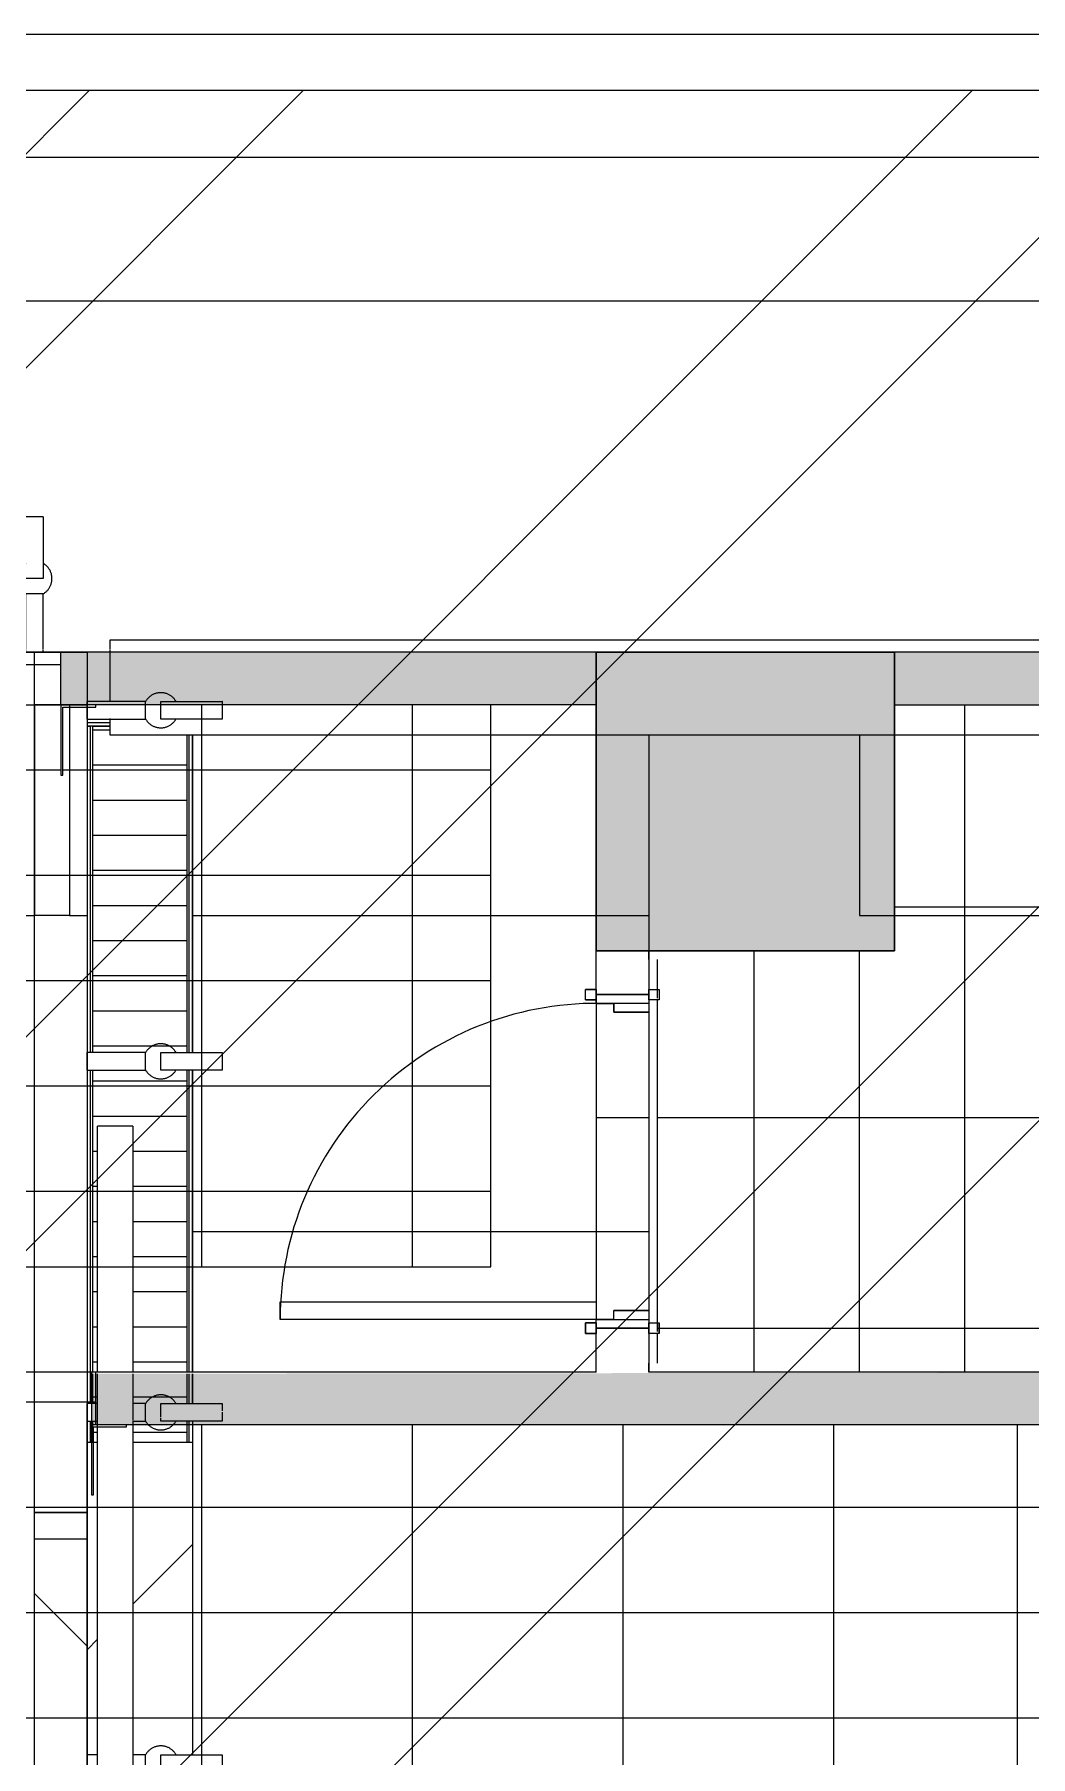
# Model space of a CAD drawing. Header units: millimetres. Extents: x -57519 to 497916, y -349472 to 446842.
# Drawn here: x 335053 to 337890, y 49012 to 53917 of the extents above; entities that cross this region are included whole.
import ezdxf

# ---------------------------------------------------------------- set-up
doc = ezdxf.new("R2010")
doc.units = ezdxf.units.MM
for name, color, linetype, lineweight in [('A-DETL-GENF', 92, 'Continuous', 5), ('A-DETL-WIDE', 214, 'Continuous', 18), ('A-DOOR', 31, 'Continuous', 5), ('A-DOOR-FRAM', 31, 'Continuous', 5), ('A-FLOR', 192, 'Continuous', 5), ('A-FLOR-PATT', 8, 'Continuous', 5), ('A-GENM', 13, 'Continuous', 5), ('A-GLAZ-CWMG', 51, 'Continuous', 20), ('A-WALL', 113, 'Continuous', 20), ('A-WALL-PATT', 111, 'Continuous', 20), ('Q-CASE', 31, 'Continuous', 5), ('S-COLS', 52, 'Continuous', 20)]:
    doc.layers.add(name, color=color, linetype=linetype, lineweight=lineweight)
pattern_1 = [(270, (248763.44, 609.6), (100, 6e-15), [])]
pattern_2 = [(90, (334329.23, 50322.5), (-600, 4e-14), []), (180, (334329.23, 50322.5), (-4e-14, -300), [])]

# ---------------------------------------------------------------- blocks, each defined once
blk = doc.blocks.new('DLN-Surface Channel-S1 - 300x200 _WD_-18251588-SITE COVERAGE')
at = {"layer": 'Q-CASE'}
h = blk.add_hatch(dxfattribs=at)
h.set_pattern_fill('FP_5', color=256, style=0, pattern_type=2)
h.set_pattern_definition(pattern_1)
h.paths.add_polyline_path([(-3900, -20), (-3900, 135), (-3950, 135), (-3950, -20)], flags=0)
h.paths.add_polyline_path([(-3900, -135), (-3900, -120), (-3950, -120), (-3950, -135)], flags=0)
h.paths.add_polyline_path([(-4100, -135), (-4100, -120), (-4800, -120), (-4800, -20), (-4100, -20), (-4100, 135), (-4960, 135), (-4965.5, 60), (-5010, 60), (-5010, 135), (-5915, 135), (-5915, -85), (-5940, -85), (-5940, -135), (-5009.9, -135), (-5004.5, 16.7), (-4960.6, 16.7), (-4960, -135), (-4684, -135)], flags=0)
h = blk.add_hatch(dxfattribs=at)
h.set_pattern_fill('FP_5', color=256, style=0, pattern_type=2)
h.set_pattern_definition(pattern_1)
h.paths.add_polyline_path([(-3950, 65.2), (-3950, 135), (-3960, 135), (-3965, 60), (-4010, 60), (-4010, 135), (-4100, 135), (-4095.2, -20), (-4009.5, -20), (-4004.5, 16.7), (-3960.6, 16.7), (-3960, -20), (-3950, -20), (-3950, 60)], flags=0)
h.paths.add_polyline_path([(-3950, -135), (-3951.9, -120), (-3960.1, -120), (-3960, -135), (-3950.2, -135)], flags=0)
h.paths.add_polyline_path([(-4009.9, -120), (-4100, -120), (-4095.2, -135), (-4009.9, -135)], flags=0)
for p, q in [((-5915, 150), (-5010, 150)), ((-4960, 150), (-4100, 150)), ((-4095.2, 150), (-4010, 150)), ((-3960, 150), (-3950, 150)), ((-3950, 150), (-3900, 150)), ((-5915, 140), (-5010, 140)), ((-5010, 135), (-5915, 135)), ((-4960, 140), (-4100, 140)), ((-4100, 135), (-4960, 135)), ((-4095.2, 140), (-4010, 140)), ((-4010, 135), (-4095.2, 135)), ((-3960, 140), (-3950, 140)), ((-3950, 135), (-3960, 135)), ((-3950, 140), (-3900, 140)), ((-3900, 135), (-3950, 135)), ((-5950, -150), (-5950, -85)), ((-5940, -85), (-5940, -150)), ((-5940, -135), (-5940, -85)), ((-5940, -135), (-5009, -135)), ((-5940, -150), (-5940, -140)), ((-5009.1, -140), (-5940, -140)), ((-4961, -135), (-4100, -135)), ((-4009.1, -140), (-4960.9, -140)), ((-4095.2, -135), (-4009, -135)), ((-3961, -135), (-3950.3, -135)), ((-3900, -140), (-3960.9, -140)), ((-3950.3, -135), (-3900, -135)), ((-5950, -150), (-5940, -150)), ((-5940, -150), (-5009.1, -150)), ((-4997.5, -150), (-4972.5, -150)), ((-4960.9, -150), (-4009.1, -150)), ((-3997.5, -150), (-3972.5, -150)), ((-3960.9, -150), (-3900, -150))]:
    blk.add_line(p, q, dxfattribs=at)
blk = doc.blocks.new('Rectangular Mullion - DLN_75 x 150mm _WD_-6618252-SITE COVERAGE')
at = {"layer": 'A-GLAZ-CWMG', "lineweight": 5}
h = blk.add_hatch(dxfattribs=at)
h.set_pattern_fill('FP_12', color=256, style=0, pattern_type=2)
h.set_pattern_definition([(135, (248763.44, 0), (-530.33, -530.33), [])])
h.paths.add_polyline_path([(86439.3, 48782.5), (86439.3, 49632.5), (86289.3, 49632.5), (86289.3, 48782.5), (86399.8, 48782.5)], flags=0)
for p, q in [((86289.3, 49632.5), (86439.3, 49632.5)), ((86439.3, 48782.5), (86289.3, 48782.5))]:
    blk.add_line(p, q, dxfattribs=at)
blk = doc.blocks.new('Rectangular Mullion - DLN_75 x 150mm _WD_-5512653-SITE COVERAGE')
at = {"layer": 'A-GLAZ-CWMG', "lineweight": 5}
for p, q in [((-75, 75), (-75, -75)), ((0, -75), (0, 75))]:
    blk.add_line(p, q, dxfattribs=at)
blk = doc.blocks.new('Walls 10 - Walls 10-7226506-SITE COVERAGE')
at = {"layer": 'A-WALL-PATT', "lineweight": 5}
h = blk.add_hatch(dxfattribs=at)
h.set_pattern_fill('FP_19', color=256, style=0, pattern_type=2)
h.set_pattern_definition([(45, (248763.4, 0), (-1237.437, 1237.437), []), (45, (248763.4, 1875), (-1237.437, 1237.437), [])])
h.paths.add_polyline_path([(89089.3, 14444.2), (89089.3, 14863.2), (88999.3, 14868.6), (88999.3, 14913.2), (89089.3, 14913.2), (89089.3, 15863.2), (88999.3, 15868.6), (88999.3, 15913.2), (89089.3, 15913.2), (89089.3, 15947.5), (88789.3, 15947.5), (88791.5, 15913.2), (88956, 15907.7), (88956, 15863.8), (88789.3, 15863.2), (88789.3, 14913.2), (88956, 14907.7), (88956, 14863.8), (88789.3, 14863.2), (88789.3, 14444.2)], flags=0)
h.paths.add_polyline_path([(89089.3, 16097.5), (89089.3, 16147.5), (88789.3, 16147.5), (88789.3, 16097.5), (89064.4, 16097.5)], flags=0)
h.paths.add_polyline_path([(89059.8, 16397.5), (89089.3, 16397.5), (89089.3, 16863.2), (88999.3, 16868.6), (88999.3, 16913.2), (89089.3, 16913.2), (89089.3, 17863.2), (88999.3, 17868.6), (88999.3, 17913.2), (89089.3, 17913.2), (89089.3, 18863.2), (88999.3, 18868.6), (88999.3, 18913.2), (89089.3, 18913.2), (89089.3, 19863.2), (88999.3, 19868.6), (88999.3, 19913.2), (89089.3, 19913.2), (89089.3, 20863.2), (88999.3, 20863.2), (88999.3, 20913.2), (89089.3, 20913.2), (89089.3, 21207.5), (88789.3, 21207.5), (88789.3, 20913.2), (88956, 20907.7), (88956, 20863.8), (88789.3, 20863.2), (88789.3, 19913.2), (88956, 19907.7), (88956, 19863.8), (88789.3, 19863.2), (88789.3, 18913.2), (88956, 18907.7), (88956, 18863.8), (88789.3, 18863.2), (88789.3, 17913.2), (88956, 17907.7), (88956, 17863.8), (88789.3, 17863.2), (88789.3, 16913.2), (88956, 16907.7), (88956, 16863.8), (88789.3, 16863.2), (88789.3, 16649.2), (88964.3, 16649.2), (88964.3, 16397.5)], flags=0)
h.paths.add_polyline_path([(88789.3, 21457.5), (89089.3, 21457.5), (89089.3, 21863.2), (88999.3, 21863.2), (88999.3, 21913.2), (89089.3, 21913.2), (89089.3, 22863.2), (88999.3, 22863.2), (88999.3, 22913.2), (89089.3, 22913.2), (89089.3, 23863.2), (88999.3, 23868.6), (88999.3, 23913.2), (89089.3, 23913.2), (89089.3, 24863.2), (88999.3, 24868.6), (88999.3, 24913.2), (89089.3, 24913.2), (89089.3, 25307.5), (88789.3, 25307.5), (88789.3, 24913.2), (88956, 24907.7), (88956, 24863.8), (88789.3, 24863.2), (88789.3, 23913.2), (88956, 23907.7), (88956, 23863.8), (88789.3, 23863.2), (88789.3, 22913.2), (88956, 22907.7), (88956, 22863.8), (88789.3, 22863.2), (88789.3, 21913.2), (88956, 21907.7), (88956, 21863.8), (88789.3, 21863.2), (88789.3, 21839.1)], flags=0)
h.paths.add_polyline_path([(88923.2, 25457.5), (89089.3, 25457.5), (89089.3, 25863.2), (88999.3, 25868.6), (88999.3, 25913.2), (89089.3, 25913.2), (89089.3, 26863.2), (88999.3, 26868.6), (88999.3, 26913.2), (89089.3, 26913.2), (89089.3, 27863.2), (88999.3, 27868.6), (88999.3, 27913.2), (89089.3, 27913.2), (89089.3, 28857.5), (88789.3, 28857.5), (88789.3, 27913.2), (88956, 27907.7), (88956, 27863.8), (88789.3, 27863.2), (88789.3, 26913.2), (88956, 26907.7), (88956, 26863.8), (88789.3, 26863.2), (88789.3, 25913.2), (88956, 25907.7), (88956, 25863.8), (88789.3, 25863.2), (88789.3, 25457.5)], flags=0)
h.paths.add_polyline_path([(88789.3, 29007.5), (89089.3, 29007.5), (89089.3, 29863.2), (88999.3, 29868.6), (88999.3, 29913.2), (89089.3, 29913.2), (89089.3, 30863.2), (88999.3, 30868.6), (88999.3, 30913.2), (89089.3, 30913.2), (89089.3, 31863.2), (88999.3, 31868.6), (88999.3, 31913.2), (89089.3, 31913.2), (89089.3, 32863.2), (88999.3, 32868.6), (88999.3, 32913.2), (89089.3, 32913.2), (89089.3, 33863.2), (88999.3, 33868.6), (88999.3, 33913.2), (89089.3, 33913.2), (89089.3, 34632.5), (88139.3, 34632.5), (88139.3, 35647.5), (88114.3, 35647.5), (88114.3, 35797.5), (88139.3, 35797.5), (88139.3, 37247.5), (87839.3, 37247.5), (87839.3, 34332.5), (88789.3, 34332.5), (88789.3, 33913.2), (88956, 33907.7), (88956, 33863.8), (88789.3, 33863.2), (88789.3, 32913.2), (88956, 32907.7), (88956, 32863.8), (88789.3, 32863.2), (88789.3, 31913.2), (88956, 31907.7), (88956, 31863.8), (88789.3, 31863.2), (88789.3, 30913.2), (88956, 30907.7), (88956, 30863.8), (88789.3, 30863.2), (88789.3, 29913.2), (88956, 29907.7), (88956, 29863.8), (88789.3, 29863.2), (88789.3, 29199.4)], flags=0)
h.paths.add_polyline_path([(88139.3, 37397.5), (88139.3, 37897.5), (87839.3, 37897.5), (87839.3, 37397.5), (87979.8, 37397.5)], flags=0)
h.paths.add_polyline_path([(87839.3, 38047.5), (88139.3, 38047.5), (88139.3, 40132.5), (86739.3, 40132.5), (86739.3, 40967.5), (86649.3, 40972.9), (86649.3, 41017.5), (86739.3, 41017.5), (86739.3, 41967.5), (86649.3, 41972.9), (86649.3, 42017.5), (86739.3, 42017.5), (86739.3, 42547.5), (86569.3, 42547.5), (86569.3, 42017), (86606, 42012), (86606, 41968.1), (86569.3, 41967.5), (86569.3, 41017), (86606, 41012), (86606, 40968.1), (86569.3, 40967.5), (86569.3, 40807.5), (86469.3, 40807.5), (86469.3, 40967.6), (86439.3, 40967.5), (86439.3, 40017.5), (86606, 40012), (86606, 39968.1), (86439.3, 39967.5), (86439.3, 39832.5), (87839.3, 39832.5), (87839.3, 38326.2)], flags=0)
h.paths.add_polyline_path([(86818.5, 39967.5), (86649.3, 39972.9), (86649.3, 40017.5), (86824.2, 40017.5), (86824.2, 39967.5)], flags=0)
h.paths.add_polyline_path([(86469.3, 41017.4), (86469.3, 41967.6), (86439.3, 41967.5), (86439.3, 41017.5)], flags=0)
h.paths.add_polyline_path([(86469.3, 42017.4), (86469.3, 42547.5), (86439.3, 42547.5), (86439.3, 42017.5)], flags=0)
h.paths.add_polyline_path([(86660.6, 42697.5), (86739.3, 42697.5), (86739.3, 42967.5), (86649.3, 42972.9), (86650.8, 43017.5), (86739.3, 43017.5), (86739.3, 43197.5), (86569.3, 43197.5), (86569.3, 43017), (86606, 43012), (86606, 42968.1), (86569.3, 42967.5), (86569.3, 42697.5)], flags=0)
h.paths.add_polyline_path([(86469.3, 42697.5), (86469.3, 42967.6), (86439.3, 42967.5), (86439.3, 42697.5)], flags=0)
h.paths.add_polyline_path([(86469.3, 43017.4), (86469.3, 43197.5), (86439.3, 43197.5), (86439.3, 43017.5)], flags=0)
h.paths.add_polyline_path([(86469.3, 43347.5), (86469.3, 43967.6), (86439.3, 43967.5), (86439.3, 43347.5)], flags=0)
h.paths.add_polyline_path([(86569.3, 43347.5), (86739.3, 43347.5), (86739.3, 43967.5), (86649.3, 43967.5), (86649.3, 44017.5), (86739.3, 44017.5), (86739.3, 44967.5), (86649.3, 44972.9), (86649.3, 45017.5), (86739.3, 45017.5), (86739.3, 45967.5), (86649.3, 45972.9), (86649.3, 46017.5), (86739.3, 46017.5), (86739.3, 46967.5), (86649.3, 46972.9), (86649.3, 47017.5), (86739.3, 47017.5), (86739.3, 47687.5), (86569.3, 47687.5), (86569.3, 47017), (86606, 47012), (86606, 46968.1), (86569.3, 46967.5), (86569.3, 46017), (86606, 46012), (86606, 45968.1), (86569.3, 45967.5), (86569.3, 45017), (86606, 45012), (86606, 44968.1), (86569.3, 44967.5), (86569.3, 44017), (86606, 44012), (86606, 43968.1), (86569.3, 43967.5), (86569.3, 43625.6)], flags=0)
h.paths.add_polyline_path([(86469.3, 44017.4), (86469.3, 44967.6), (86439.3, 44967.5), (86439.3, 44017.5)], flags=0)
h.paths.add_polyline_path([(86469.3, 45017.4), (86469.3, 45967.6), (86439.3, 45967.5), (86439.3, 45017.5)], flags=0)
h.paths.add_polyline_path([(86469.3, 46017.4), (86469.3, 46967.6), (86439.3, 46967.5), (86439.3, 46017.5)], flags=0)
h.paths.add_polyline_path([(86469.3, 47017.4), (86469.3, 47687.5), (86439.3, 47687.5), (86439.3, 47017.5)], flags=0)
h.paths.add_polyline_path([(86439.3, 47837.5), (86469.3, 47837.5), (86469.3, 47967.6), (86439.3, 47967.5)], flags=0)
h.paths.add_polyline_path([(86739.3, 47837.5), (86739.3, 47967.5), (86649.3, 47972.9), (86649.3, 48017.5), (86739.3, 48017.5), (86739.3, 48337.5), (86569.3, 48336.2), (86569.3, 48017), (86606, 48012), (86606, 47968.1), (86569.3, 47967.5), (86569.3, 47837.5), (86729.8, 47837.5)], flags=0)
h.paths.add_polyline_path([(86469.3, 48017.4), (86469.3, 48337.5), (86439.3, 48336.2), (86439.3, 48017.5)], flags=0)
h.paths.add_polyline_path([(86469.3, 48487.5), (86468.1, 48967.6), (86439.3, 48967.5), (86439.3, 48487.5)], flags=0)
h.paths.add_polyline_path([(86569.3, 48487.5), (86739.3, 48487.5), (86739.3, 48967.5), (86649.3, 48972.9), (86649.3, 49017.5), (86739.3, 49017.5), (86739.3, 49907.5), (86569.3, 49907.5), (86569.3, 49017), (86606, 49012), (86606, 48968.1), (86569.3, 48967.5), (86569.3, 48925)], flags=0)
h.paths.add_polyline_path([(86469.3, 49017.4), (86469.3, 49907.5), (86439.3, 49907.5), (86439.3, 49017.5), (86466.6, 49017.4)], flags=0)
at = {"layer": 'A-WALL', "lineweight": 5}
for p, q in [((86439.3, 49016.6), (86439.3, 49907.5)), ((86439.3, 49907.5), (86469.3, 49907.5)), ((86569.3, 49907.5), (86739.3, 49907.5)), ((86739.3, 49907.5), (86739.3, 49017.5))]:
    blk.add_line(p, q, dxfattribs=at)
blk = doc.blocks.new('DLN_Banner hook - DLN_Banner hook-V310-SITE COVERAGE')
at = {"layer": 'A-GENM'}
for p, q in [((-25, 0), (25, 0)), ((12.5, 0), (-12.5, 0)), ((-25, 0), (-25, -30)), ((25, -30), (25, 0)), ((-25, -130), (-25, -166.7)), ((25, -166.7), (25, -130)), ((-24.4, -166.7), (-25, -166.7)), ((-25, -166.7), (0, -166.7)), ((0, -166.7), (25, -166.7)), ((25, -166.7), (24.4, -166.7)), ((-25, -384.9), (-25, -210)), ((-25, -210), (25, -210)), ((25, -210), (25, -384.9)), ((-25, -385.6), (25, -385.6))]:
    blk.add_line(p, q, dxfattribs=at)
at = {"layer": 'A-GENM', "flags": 128}
for points in [[(-25, -166.7), (-26.7, -167.7), (-28.4, -168.8), (-30, -170), (-31.6, -171.2), (-33.1, -172.5), (-34.6, -173.9), (-36, -175.3), (-37.4, -176.8), (-38.7, -178.3), (-39.9, -179.9), (-41.1, -181.5), (-42.2, -183.1), (-43.2, -184.8), (-44.2, -186.6), (-45.1, -188.4), (-45.9, -190.2), (-46.7, -192), (-47.3, -193.9), (-48, -195.8), (-48.5, -197.8), (-48.9, -199.7), (-49.3, -201.7), (-49.6, -203.7), (-49.8, -205.6), (-49.9, -207.6), (-50, -209.6), (-50, -211.6), (-49.9, -213.6), (-49.7, -215.6), (-49.4, -217.6), (-49.1, -219.6), (-48.7, -221.5), (-48.2, -223.5), (-47.6, -225.4), (-46.9, -227.3), (-46.2, -229.1), (-45.4, -231), (-44.5, -232.8), (-43.6, -234.5), (-42.6, -236.3), (-41.5, -237.9), (-40.3, -239.6), (-39.1, -241.2), (-37.8, -242.7), (-36.5, -244.2), (-35.1, -245.6), (-33.6, -247), (-32.1, -248.3), (-30.6, -249.6), (-29, -250.8), (-27.3, -251.9), (-25.6, -252.9)], [(24.8, -253.4), (26.6, -252.4), (28.2, -251.3), (29.9, -250.1), (31.4, -248.9), (33, -247.6), (34.4, -246.2), (35.9, -244.8), (37.2, -243.4), (38.5, -241.9), (39.8, -240.3), (41, -238.7), (42.1, -237), (43.1, -235.3), (44.1, -233.6), (45, -231.8), (45.8, -230), (46.6, -228.1), (47.3, -226.2), (47.9, -224.3), (48.4, -222.4), (48.9, -220.5), (49.3, -218.5), (49.6, -216.5), (49.8, -214.5), (49.9, -212.5), (50, -210.5), (50, -208.5), (49.9, -206.5), (49.7, -204.6), (49.4, -202.6), (49.1, -200.6), (48.7, -198.6), (48.2, -196.7), (47.6, -194.8), (47, -192.9), (46.3, -191), (45.5, -189.2), (44.6, -187.4), (43.7, -185.6), (42.6, -183.9), (41.6, -182.2), (40.4, -180.6), (39.2, -179), (37.9, -177.4), (36.6, -175.9), (35.2, -174.5), (33.8, -173.1), (32.3, -171.8), (30.7, -170.5), (29.1, -169.4), (27.5, -168.2), (25.8, -167.2), (25, -166.7)]]:
    blk.add_lwpolyline(points, dxfattribs=at)
blk = doc.blocks.new('DLN_Banner hook - DLN_Banner hook-V313-SITE COVERAGE')
at = {"layer": 'A-GENM'}
for p, q in [((-25, 0), (25, 0)), ((12.5, 0), (-12.5, 0)), ((-25, 0), (-25, -6.1)), ((-25, -8.4), (-25, -166.7)), ((25, -6.1), (25, 0)), ((25, -166.7), (25, -8.5)), ((-26.7, -167.7), (-28.4, -168.8)), ((-25, -166.7), (-26.7, -167.7)), ((-24.4, -166.7), (-25, -166.7)), ((-25, -166.7), (-10.8, -166.7)), ((-10.8, -166.7), (-5.6, -166.7)), ((-5.6, -166.7), (0, -166.7)), ((0, -166.7), (5.6, -166.7)), ((5.6, -166.7), (10.8, -166.7)), ((10.8, -166.7), (25, -166.7)), ((25, -166.7), (24.4, -166.7)), ((-25, -247.6), (-25, -210)), ((-25, -210), (25, -210)), ((25, -210), (25, -247.6)), ((-25, -267.7), (-25, -247.6)), ((-25, -289.7), (-25, -267.7)), ((-25, -352.8), (-25, -289.7)), ((25, -247.6), (25, -289.7)), ((25, -289.7), (25, -333.7)), ((25, -333.7), (25, -379.2)), ((-25, -368.3), (-25, -352.8)), ((-25, -379.2), (-25, -368.3)), ((-25, -384.9), (-25, -379.2)), ((-25, -384.9), (-25, -385.6)), ((-25, -385.6), (-25, -384.9)), ((-25, -385.6), (25, -385.6)), ((25, -379.2), (25, -385.6)), ((25, -385.6), (25, -384.9))]:
    blk.add_line(p, q, dxfattribs=at)
at = {"layer": 'A-GENM', "flags": 128}
for points in [[(-28.4, -168.8), (-30, -170), (-31.6, -171.2), (-33.1, -172.5), (-34.6, -173.9), (-36, -175.3), (-37.4, -176.8), (-38.7, -178.3), (-39.9, -179.9), (-41.1, -181.5), (-42.2, -183.1), (-43.2, -184.8), (-44.2, -186.6), (-45.1, -188.4), (-45.9, -190.2), (-46.7, -192), (-47.3, -193.9), (-48, -195.8), (-48.5, -197.8), (-48.9, -199.7), (-49.3, -201.7), (-49.6, -203.7), (-49.8, -205.6), (-49.9, -207.6), (-50, -209.6), (-50, -211.6), (-49.9, -213.6), (-49.7, -215.6), (-49.4, -217.6), (-49.1, -219.6), (-48.7, -221.5), (-48.2, -223.5), (-47.6, -225.4), (-46.9, -227.3), (-46.2, -229.1), (-45.4, -231), (-44.5, -232.8), (-43.6, -234.5), (-42.6, -236.3), (-41.5, -237.9), (-40.3, -239.6), (-39.1, -241.2), (-37.8, -242.7), (-36.5, -244.2), (-35.1, -245.6), (-33.6, -247), (-32.1, -248.3), (-30.6, -249.6), (-29, -250.8), (-27.3, -251.9), (-25.6, -252.9)], [(24.8, -253.4), (26.6, -252.4), (28.2, -251.3), (29.9, -250.1), (31.4, -248.9), (33, -247.6), (34.4, -246.2), (35.9, -244.8), (37.2, -243.4), (38.5, -241.9), (39.8, -240.3), (41, -238.7), (42.1, -237), (43.1, -235.3), (44.1, -233.6), (45, -231.8), (45.8, -230), (46.6, -228.1), (47.3, -226.2), (47.9, -224.3), (48.4, -222.4), (48.9, -220.5), (49.3, -218.5), (49.6, -216.5), (49.8, -214.5), (49.9, -212.5), (50, -210.5), (50, -208.5), (49.9, -206.5), (49.7, -204.6), (49.4, -202.6), (49.1, -200.6), (48.7, -198.6), (48.2, -196.7), (47.6, -194.8), (47, -192.9), (46.3, -191), (45.5, -189.2), (44.6, -187.4), (43.7, -185.6), (42.6, -183.9), (41.6, -182.2), (40.4, -180.6), (39.2, -179), (37.9, -177.4), (36.6, -175.9), (35.2, -174.5), (33.8, -173.1), (32.3, -171.8), (30.7, -170.5), (29.1, -169.4), (27.5, -168.2), (25.8, -167.2), (25, -166.7)]]:
    blk.add_lwpolyline(points, dxfattribs=at)
blk = doc.blocks.new('DLN_Banner hook - DLN_Banner hook-V342-SITE COVERAGE')
at = {"layer": 'A-GENM'}
for p, q in [((-25, 0), (-24.1, 0)), ((-24.1, 0), (-21.7, 0)), ((-21.7, 0), (21.7, 0)), ((12.5, 0), (-12.5, 0)), ((21.7, 0), (25, 0)), ((-25, 0), (-25, -12.5)), ((-25, -12.5), (-25, -30)), ((25, -12.5), (25, 0)), ((25, -30), (25, -12.5)), ((-25, -130), (-25, -166.7)), ((25, -166.7), (25, -130)), ((-25, -166.7), (-26.7, -167.7)), ((-24.4, -166.7), (-25, -166.7)), ((-25, -166.7), (-10.8, -166.7)), ((-10.8, -166.7), (-5.6, -166.7)), ((-5.6, -166.7), (0, -166.7)), ((0, -166.7), (22.5, -166.7)), ((22.5, -166.7), (25, -166.7)), ((25, -166.7), (24.4, -166.7)), ((-25, -217.7), (-25, -210)), ((-25, -210), (-16.3, -210)), ((-25, -230.5), (-25, -217.7)), ((-25, -384.9), (-25, -230.5)), ((-14, -210), (25, -210)), ((25, -210), (25, -379.2)), ((44.1, -233.6), (45, -231.8)), ((50, -210.5), (50, -208.5)), ((-25, -385.6), (0.3, -385.6)), ((4.8, -385.6), (25, -385.6)), ((25, -379.2), (25, -384.9))]:
    blk.add_line(p, q, dxfattribs=at)
at = {"layer": 'A-GENM', "flags": 128}
for points in [[(-45.9, -190.2), (-46.7, -192), (-47.3, -193.9), (-48, -195.8), (-48.5, -197.8), (-48.9, -199.7), (-49.3, -201.7), (-49.6, -203.7), (-49.8, -205.6), (-49.9, -207.6), (-50, -209.6), (-50, -211.6), (-49.9, -213.6), (-49.7, -215.6), (-49.4, -217.6), (-49.1, -219.6), (-48.7, -221.5), (-48.2, -223.5), (-47.6, -225.4), (-46.9, -227.3), (-46.2, -229.1), (-45.4, -231), (-44.5, -232.8), (-43.6, -234.5), (-42.6, -236.3), (-41.5, -237.9), (-40.3, -239.6), (-39.1, -241.2), (-37.8, -242.7), (-36.5, -244.2), (-35.1, -245.6)], [(-34.6, -173.9), (-36, -175.3), (-37.4, -176.8), (-38.7, -178.3), (-39.9, -179.9), (-41.1, -181.5), (-42.2, -183.1), (-43.2, -184.8), (-44.2, -186.6), (-45.1, -188.4), (-45.9, -190.2)], [(-26.7, -167.7), (-28.4, -168.8), (-30, -170), (-31.6, -171.2), (-33.1, -172.5), (-34.6, -173.9)], [(30.7, -170.5), (29.1, -169.4), (27.5, -168.2), (25.8, -167.2), (25, -166.7)], [(46.3, -191), (45.5, -189.2), (44.6, -187.4), (43.7, -185.6), (42.6, -183.9), (41.6, -182.2), (40.4, -180.6), (39.2, -179), (37.9, -177.4), (36.6, -175.9), (35.2, -174.5), (33.8, -173.1), (32.3, -171.8), (30.7, -170.5)], [(48.7, -198.6), (48.2, -196.7), (47.6, -194.8), (47, -192.9), (46.3, -191)], [(24.8, -253.4), (26.6, -252.4), (28.2, -251.3), (29.9, -250.1), (31.4, -248.9), (33, -247.6), (34.4, -246.2), (35.9, -244.8), (37.2, -243.4), (38.5, -241.9), (39.8, -240.3), (41, -238.7), (42.1, -237), (43.1, -235.3), (44.1, -233.6)], [(45, -231.8), (45.8, -230), (46.6, -228.1), (47.3, -226.2), (47.9, -224.3), (48.4, -222.4), (48.9, -220.5), (49.3, -218.5), (49.6, -216.5), (49.8, -214.5), (49.9, -212.5), (50, -210.5)], [(50, -208.5), (49.9, -206.5), (49.7, -204.6), (49.4, -202.6), (49.1, -200.6), (48.7, -198.6)], [(-35.1, -245.6), (-33.6, -247), (-32.1, -248.3), (-30.6, -249.6), (-29, -250.8), (-27.3, -251.9), (-25.6, -252.9)]]:
    blk.add_lwpolyline(points, dxfattribs=at)
blk = doc.blocks.new('DLN_Banner hook - DLN_Banner hook-V343-SITE COVERAGE')
at = {"layer": 'A-GENM'}
for p, q in [((-25, 0), (-17.7, 0)), ((-17.7, 0), (12.5, 0)), ((12.5, 0), (-12.5, 0)), ((12.5, 0), (17.7, 0)), ((17.7, 0), (21.7, 0)), ((21.7, 0), (25, 0)), ((-25, 0), (-25, -166.7)), ((25, -166.7), (25, 0)), ((-24.4, -166.7), (-25, -166.7)), ((-25, -166.7), (0, -166.7)), ((0, -166.7), (25, -166.7)), ((25, -166.7), (24.4, -166.7)), ((-25, -379.2), (-25, -210)), ((-25, -210), (25, -210)), ((25, -210), (25, -217.7)), ((25, -217.7), (25, -333.7)), ((25, -333.7), (25, -352.8)), ((-25, -384.9), (-25, -379.2)), ((-25, -384.9), (-25, -384.9)), ((-25, -385.6), (25, -385.6)), ((25, -352.8), (25, -384.9))]:
    blk.add_line(p, q, dxfattribs=at)
at = {"layer": 'A-GENM', "flags": 128}
for points in [[(-25, -166.7), (-26.7, -167.7), (-28.4, -168.8), (-30, -170), (-31.6, -171.2), (-33.1, -172.5), (-34.6, -173.9), (-36, -175.3), (-37.4, -176.8), (-38.7, -178.3), (-39.9, -179.9), (-41.1, -181.5), (-42.2, -183.1), (-43.2, -184.8), (-44.2, -186.6), (-45.1, -188.4), (-45.9, -190.2), (-46.7, -192), (-47.3, -193.9), (-48, -195.8), (-48.5, -197.8), (-48.9, -199.7), (-49.3, -201.7), (-49.6, -203.7), (-49.8, -205.6), (-49.9, -207.6), (-50, -209.6), (-50, -211.6), (-49.9, -213.6), (-49.7, -215.6), (-49.4, -217.6), (-49.1, -219.6), (-48.7, -221.5), (-48.2, -223.5), (-47.6, -225.4), (-46.9, -227.3), (-46.2, -229.1), (-45.4, -231), (-44.5, -232.8), (-43.6, -234.5), (-42.6, -236.3), (-41.5, -237.9), (-40.3, -239.6), (-39.1, -241.2), (-37.8, -242.7), (-36.5, -244.2), (-35.1, -245.6), (-33.6, -247), (-32.1, -248.3), (-30.6, -249.6), (-29, -250.8), (-27.3, -251.9), (-25.6, -252.9)], [(24.8, -253.4), (26.6, -252.4), (28.2, -251.3), (29.9, -250.1), (31.4, -248.9), (33, -247.6), (34.4, -246.2), (35.9, -244.8), (37.2, -243.4), (38.5, -241.9), (39.8, -240.3), (41, -238.7), (42.1, -237), (43.1, -235.3), (44.1, -233.6), (45, -231.8), (45.8, -230), (46.6, -228.1), (47.3, -226.2), (47.9, -224.3), (48.4, -222.4), (48.9, -220.5), (49.3, -218.5), (49.6, -216.5), (49.8, -214.5), (49.9, -212.5), (50, -210.5), (50, -208.5), (49.9, -206.5), (49.7, -204.6), (49.4, -202.6), (49.1, -200.6), (48.7, -198.6), (48.2, -196.7), (47.6, -194.8), (47, -192.9), (46.3, -191), (45.5, -189.2)], [(45.5, -189.2), (44.6, -187.4), (43.7, -185.6), (42.6, -183.9), (41.6, -182.2), (40.4, -180.6), (39.2, -179), (37.9, -177.4), (36.6, -175.9), (35.2, -174.5), (33.8, -173.1), (32.3, -171.8), (30.7, -170.5), (29.1, -169.4), (27.5, -168.2), (25.8, -167.2), (25, -166.7)]]:
    blk.add_lwpolyline(points, dxfattribs=at)
blk = doc.blocks.new('DLN_Banner hook - DLN_Banner hook-V344-SITE COVERAGE')
at = {"layer": 'A-GENM'}
for p, q in [((-25, 0), (12.5, 0)), ((12.5, 0), (-12.5, 0)), ((12.5, 0), (25, 0)), ((-25, 0), (-25, -166.7)), ((25, -166.7), (25, 0)), ((-24.4, -166.7), (-25, -166.7)), ((-25, -166.7), (-15.6, -166.7)), ((-15.6, -166.7), (0, -166.7)), ((0, -166.7), (15.6, -166.7)), ((15.6, -166.7), (22.5, -166.7)), ((22.5, -166.7), (24.4, -166.7)), ((25, -166.7), (24.4, -166.7)), ((24.4, -166.7), (25, -166.7)), ((25.8, -167.2), (25, -166.7)), ((27.5, -168.2), (25.8, -167.2)), ((44.6, -187.4), (43.7, -185.6)), ((-25, -247.6), (-25, -210)), ((-25, -210), (15, -210)), ((15, -210), (25, -210)), ((25, -210), (25, -217.7)), ((25, -217.7), (25, -230.5)), ((25, -230.5), (25, -247.6)), ((-25, -384.9), (-25, -247.6)), ((25, -247.6), (25, -267.7)), ((25, -267.7), (25, -379.2)), ((-25, -384.9), (-25, -384.9)), ((-25, -385.6), (15, -385.6)), ((15, -385.6), (25, -385.6)), ((25, -379.2), (25, -385.6)), ((25, -385.6), (25, -384.9))]:
    blk.add_line(p, q, dxfattribs=at)
at = {"layer": 'A-GENM', "flags": 128}
for points in [[(-25, -166.7), (-26.7, -167.7), (-28.4, -168.8), (-30, -170), (-31.6, -171.2), (-33.1, -172.5), (-34.6, -173.9), (-36, -175.3), (-37.4, -176.8), (-38.7, -178.3), (-39.9, -179.9), (-41.1, -181.5), (-42.2, -183.1), (-43.2, -184.8), (-44.2, -186.6), (-45.1, -188.4), (-45.9, -190.2), (-46.7, -192), (-47.3, -193.9), (-48, -195.8), (-48.5, -197.8), (-48.9, -199.7), (-49.3, -201.7), (-49.6, -203.7), (-49.8, -205.6), (-49.9, -207.6), (-50, -209.6), (-50, -211.6), (-49.9, -213.6), (-49.7, -215.6), (-49.4, -217.6), (-49.1, -219.6), (-48.7, -221.5), (-48.2, -223.5), (-47.6, -225.4), (-46.9, -227.3), (-46.2, -229.1), (-45.4, -231), (-44.5, -232.8), (-43.6, -234.5), (-42.6, -236.3), (-41.5, -237.9), (-40.3, -239.6), (-39.1, -241.2), (-37.8, -242.7), (-36.5, -244.2), (-35.1, -245.6), (-33.6, -247), (-32.1, -248.3), (-30.6, -249.6), (-29, -250.8), (-27.3, -251.9), (-25.6, -252.9)], [(24.8, -253.4), (26.6, -252.4), (28.2, -251.3), (29.9, -250.1), (31.4, -248.9), (33, -247.6), (34.4, -246.2), (35.9, -244.8), (37.2, -243.4), (38.5, -241.9), (39.8, -240.3), (41, -238.7), (42.1, -237), (43.1, -235.3), (44.1, -233.6), (45, -231.8), (45.8, -230), (46.6, -228.1), (47.3, -226.2), (47.9, -224.3), (48.4, -222.4), (48.9, -220.5), (49.3, -218.5), (49.6, -216.5), (49.8, -214.5), (49.9, -212.5), (50, -210.5), (50, -208.5), (49.9, -206.5), (49.7, -204.6), (49.4, -202.6), (49.1, -200.6), (48.7, -198.6), (48.2, -196.7), (47.6, -194.8), (47, -192.9), (46.3, -191), (45.5, -189.2), (44.6, -187.4)], [(36.6, -175.9), (35.2, -174.5), (33.8, -173.1), (32.3, -171.8), (30.7, -170.5), (29.1, -169.4), (27.5, -168.2)], [(43.7, -185.6), (42.6, -183.9), (41.6, -182.2), (40.4, -180.6), (39.2, -179), (37.9, -177.4), (36.6, -175.9)]]:
    blk.add_lwpolyline(points, dxfattribs=at)
blk = doc.blocks.new('DLN-Single Door__X01_ - _M39a_ 900 x 3000 _WH_-16935542-SITE COVERAGE')
at = {"layer": 'A-DOOR'}
for p, q in [((-450, 975), (-400, 975)), ((-450, 75), (-450, 975)), ((-400, 975), (-400, 75)), ((-490, 105), (-460, 105)), ((-490, 75), (-490, 105)), ((-490, 105), (-490, 75)), ((-460, 105), (-490, 105)), ((-460, 105), (-460, 75)), ((-460, 75), (-460, 105)), ((460, 75), (460, 105)), ((460, 105), (490, 105)), ((460, 105), (460, 75)), ((460, 105), (490, 105)), ((490, 105), (490, 75)), ((490, 75), (490, 105)), ((-460, 75), (-490, 75)), ((-490, 75), (-475, 75)), ((-475, 75), (-460, 75)), ((-400, 75), (-450, 75)), ((490, 75), (460, 75)), ((475, 75), (460, 75)), ((490, 75), (475, 75)), ((-490, -75), (-460, -75)), ((-490, -105), (-490, -75)), ((-460, -75), (-460, -105)), ((460, -105), (460, -75)), ((460, -75), (490, -75)), ((490, -75), (490, -105)), ((-460, -105), (-490, -105)), ((-490, -105), (-460, -105)), ((490, -105), (460, -105)), ((490, -105), (460, -105))]:
    blk.add_line(p, q, dxfattribs=at)
blk.add_arc((-450, 75), 900, 359.5, 90, dxfattribs=at)
at = {"layer": 'A-DOOR-FRAM'}
for p, q in [((-475, 75), (-450, 75)), ((-475, -75), (-475, 75)), ((-475, 75), (-475, -75)), ((-475, 75), (-460, 75)), ((-460, 75), (-450, 75)), ((-450, 75), (-450, 25)), ((-450, 25), (-450, 75)), ((450, 75), (475, 75)), ((450, 25), (450, 75)), ((450, 75), (450, 25)), ((460, 75), (450, 75)), ((475, 75), (460, 75)), ((475, 75), (475, -75)), ((475, -75), (475, 75)), ((-450, 25), (-425, 25)), ((-450, 25), (-425, 25)), ((-425, 25), (-425, -75)), ((-425, -75), (-425, 25)), ((425, 25), (450, 25)), ((425, -75), (425, 25)), ((450, 25), (425, 25)), ((425, 25), (425, -75)), ((-425, -75), (-475, -75)), ((475, -75), (425, -75))]:
    blk.add_line(p, q, dxfattribs=at)
blk = doc.blocks.new('Signage - Male - Type 1-17068297-SITE COVERAGE')
at = {"layer": 'A-GENM'}
for p, q in [((225, -75), (125, -75)), ((125, -75), (125, -275)), ((131, -275), (131, -81)), ((131, -81), (225, -81)), ((225, -81), (225, -75)), ((125, -275), (131, -275))]:
    blk.add_line(p, q, dxfattribs=at)
blk = doc.blocks.new('Signage - Baby Room - Type 1-17073097-SITE COVERAGE')
at = {"layer": 'A-GENM'}
for p, q in [((125, 275), (119, 275)), ((119, 275), (119, 81)), ((125, 75), (125, 275)), ((119, 81), (25, 81)), ((25, 81), (25, 75)), ((25, 75), (125, 75))]:
    blk.add_line(p, q, dxfattribs=at)

msp = doc.modelspace()

# ---------------------------------------------------------------- hatches: boundary and pattern name
at = {"layer": 'A-DETL-GENF'}
h = msp.add_hatch(dxfattribs=at)
h.set_pattern_fill('FP_40', color=250, style=0, pattern_type=2)
h.set_pattern_definition([(45, (248763.4, 0), (-1257.236, 1257.236), []), (45, (248763.4, 1905), (-1257.236, 1257.236), [])])
h.paths.add_polyline_path([(325750.1, -8642.5), (328562.7, -8642.5), (328562.7, 4657.5), (341312.7, 4657.5), (341312.7, 30557.5), (342712.7, 30557.5), (342712.7, 48907.7), (339962.7, 48907.7), (339962.7, 52157.5), (338962.7, 52157.5), (338962.7, 53757.5), (297512.7, 53757.5), (297512.7, 52247.5), (286277.7, 52247.5), (286277.7, 34407.5), (285902.7, 34407.5), (285902.7, 7407.5), (286277.7, 7407.5), (286277.7, -2267.5), (315555.2, -2267.5), (315555.2, -8642.5), (321257.1, -8642.5)], flags=0)
at = {"layer": 'A-FLOR-PATT'}
h = msp.add_hatch(dxfattribs=at)
h.set_pattern_fill('FP_39', color=256, style=0, pattern_type=2)
h.set_pattern_definition(pattern_2)
h.paths.add_polyline_path([(337852.7, 48487.5), (337852.7, 49957.5), (335315.2, 49957.5), (335315.2, 49951.5), (335221.2, 49951.5), (335221.2, 49757.5), (335215.2, 49757.5), (335215.2, 50107.5), (332227.7, 50107.5), (332227.7, 49757.5), (332221.7, 49757.5), (332218.1, 49951.5), (332127.7, 49951.5), (332127.7, 49957.5), (329877.7, 49957.5), (329877.7, 48487.5), (333123.6, 48487.5), (333123.6, 48497.5), (333323.6, 48497.5), (333323.6, 48487.5), (334119.4, 48487.5), (334119.4, 48497.5), (334319.4, 48497.5), (334319.4, 48487.5), (337851.1, 48487.5)], flags=0)
h.paths.add_polyline_path([(335859.4, 50407.5), (336352.7, 50407.5), (336352.7, 52007.5), (335227.7, 52007.5), (335227.7, 52001.5), (335133.7, 51999.6), (335133.7, 51807.5), (335127.7, 51807.5), (335127.7, 52157.5), (332302.7, 52157.5), (332302.7, 52007.5), (331105.7, 52007.5), (331105.7, 50407.5), (334736.2, 50407.5)], flags=0)
h = msp.add_hatch(dxfattribs=at)
h.set_pattern_fill('FP_25', color=256, style=0, pattern_type=2)
h.set_pattern_definition([(0, (324502.73, 34632.5), (0, 600), []), (90, (324502.73, 34632.5), (-300, 2e-14), [])])
h.paths.add_polyline_path([(338897.7, 50107.5), (338922.7, 50107.5), (338922.7, 50132.5), (338897.7, 50132.5), (338897.7, 52007.5), (337502.7, 52007.5), (337502.7, 51307.5), (336802.7, 51307.5), (336802.7, 51282.5), (336827.7, 51282.5), (336827.7, 50132.5), (336802.7, 50132.5), (336802.7, 50107.5), (336982.7, 50107.5)], flags=0)
h.paths.add_polyline_path([(336702.7, 50257.5), (336802.7, 50257.5), (336802.7, 51157.5), (336652.7, 51157.5), (336652.7, 50257.5)], flags=0)
h = msp.add_hatch(dxfattribs=at)
h.set_pattern_fill('FP_39', color=256, style=0, pattern_type=2)
h.set_pattern_definition(pattern_2)
h.paths.add_polyline_path([(335215.2, 49957.5), (335227.7, 49958.8), (335227.7, 50107.5), (335215.2, 50102.7)], flags=0)
h = msp.add_hatch(dxfattribs=at)
h.set_pattern_fill('FP_29', color=256, style=0, pattern_type=2)
h.set_pattern_definition([(270, (334329.23, 51222.5), (600, 4e-14), []), (0, (334329.23, 51222.5), (0, 300), [])])
h.paths.add_polyline_path([(339227.7, 42852.5), (339229.2, 43002.5), (339252.7, 43002.5), (339252.7, 43027.5), (339877.7, 43027.5), (339877.7, 48362.5), (339902.7, 48362.5), (339902.7, 48387.5), (339302.7, 48387.5), (339302.7, 48487.5), (339902.7, 48487.5), (339902.7, 49957.5), (339877.7, 49957.5), (339877.7, 49932.5), (337927.7, 49932.5), (337927.7, 49957.5), (337852.7, 49957.5), (337852.7, 48487.5), (337877.7, 48487.5), (337877.7, 46032.5), (337852.7, 46032.5), (337852.7, 46057.5), (337702.7, 46057.5), (337702.7, 46032.5), (337677.7, 46032.5), (337677.7, 47687.5), (335202.7, 47683), (335202.7, 43347.5), (337702.7, 43347.5), (337702.7, 44757.5), (337852.7, 44757.5), (337855.4, 44782.5), (337877.7, 44782.5), (337877.7, 43027.5), (337902.7, 43027.5), (337902.7, 42852.5), (339202.7, 42852.5)], flags=0)
at = {"layer": 'A-WALL-PATT', "lineweight": 5, "transparency": 33554560}
for points in [[(336652.7, 52007.5), (336652.7, 52157.5), (335127.7, 52157.5), (335127.7, 52007.5), (336627.7, 52007.5)], [(338948.4, 52007.5), (339077.7, 52007.5), (339077.7, 52157.5), (337502.7, 52157.5), (337502.7, 52007.5), (338922.7, 52007.5)], [(335221.2, 49957.5), (339902.7, 49957.5), (339902.7, 50107.5), (335215.2, 50102.7), (335215.2, 49957.5)]]:
    msp.add_hatch(color=253, dxfattribs=at).paths.add_polyline_path(points, flags=0)
at = {"layer": 'S-COLS', "transparency": 33554432}
msp.add_hatch(color=9, dxfattribs=at).paths.add_polyline_path([(337502.7, 51307.5), (337502.7, 52157.5), (336652.7, 52157.5), (336652.7, 51307.5), (336982.7, 51307.5)], flags=0)

# ---------------------------------------------------------------- linework, layer by layer
at = {"layer": 'A-DETL-WIDE'}
msp.add_line((338962.7, 53757.5), (297512.7, 53757.5), dxfattribs=at)
at = {"layer": 'A-FLOR'}
for p, q in [((339212.7, 53917.5), (297442.7, 53917.5)), ((297792.7, 53567.5), (338862.7, 53567.5)), ((339121.7, 52157.5), (322942, 52157.5)), ((335052.7, 52007.5), (335052.7, 52157.5)), ((335076.9, 52157.5), (335202.7, 52157.5)), ((335127.7, 52007.5), (335127.7, 52157.5)), ((340087.7, 52192.5), (335267.7, 52192.5)), ((335267.7, 52192.5), (335267.7, 52165.5)), ((335267.7, 52163.6), (335267.7, 52016)), ((336652.7, 52007.5), (335052.7, 52007.5)), ((335152.7, 52007.5), (335152.7, 51407.5)), ((336352.7, 50407.5), (336352.7, 52007.5)), ((336652.7, 51157.5), (336652.7, 52007.5)), ((337502.7, 52007.5), (337502.7, 51307.5)), ((335267.7, 51969), (335267.7, 51922.5)), ((335267.7, 51922.5), (339817.7, 51922.5)), ((335502.7, 51017.5), (335502.7, 51922.5)), ((336802.7, 51922.5), (336802.7, 50507.5)), ((337402.7, 51922.5), (337402.7, 51407.5)), ((335052.7, 48337.5), (335052.7, 51407.5)), ((335152.7, 51407.5), (335052.7, 51407.5)), ((335152.7, 51407.5), (335202.7, 51407.5)), ((335202.7, 51407.5), (335202.7, 51016.6)), ((335502.7, 51407.5), (336802.7, 51407.5)), ((337402.7, 51407.5), (339452.7, 51407.5)), ((337502.7, 51307.5), (336802.7, 51307.5)), ((336802.7, 51157.5), (336652.7, 51157.5)), ((336652.7, 51157.5), (336652.7, 50257.5)), ((335202.7, 50968.3), (335202.7, 50507.5)), ((335502.7, 50107.5), (335502.7, 50967.5)), ((335502.7, 50507.5), (336802.7, 50507.5)), ((331105.7, 50407.5), (336352.7, 50407.5)), ((336652.7, 50107.5), (336652.7, 50257.5)), ((336652.7, 50257.5), (336802.7, 50257.5)), ((336802.7, 50132.5), (336802.7, 50107.5)), ((336652.7, 50107.5), (331027.7, 50107.5)), ((335227.7, 49958.8), (335227.7, 50107.5)), ((335502.7, 50017.5), (335502.7, 50102.7)), ((339902.7, 49957.5), (335227.7, 49957.5)), ((335502.7, 49967.5), (335502.7, 49017.5)), ((337852.7, 48337.5), (337852.7, 49957.5))]:
    msp.add_line(p, q, dxfattribs=at)
at = {"layer": 'A-FLOR', "color": 10}
for p, q in [((338862.7, 53157.5), (297792.7, 53157.5)), ((335052.7, 52157.5), (335065.2, 52157.5)), ((335202.7, 52005), (335202.7, 51980)), ((335202.7, 51968.3), (335202.7, 51407.5)), ((335202.7, 51005), (335202.7, 50980)), ((335202.7, 50507.5), (335202.7, 50016.6)), ((335202.7, 50005), (335202.7, 49980)), ((335202.7, 49707.5), (335202.7, 49968.3))]:
    msp.add_line(p, q, dxfattribs=at)
at = {"layer": 'A-WALL', "lineweight": 5}
for p, q in [((312052.7, 52157.5), (335202.7, 52157.5)), ((335052.7, 52157.5), (335040.2, 52157.5)), ((335202.7, 52157.5), (335202.7, 52016.6)), ((335202.7, 52157.5), (335202.7, 48337.5)), ((336652.7, 52007.5), (336652.7, 52157.5)), ((337502.7, 52157.5), (337502.7, 52007.5)), ((335052.7, 52007.5), (335202.7, 52007.5)), ((337502.7, 52007.5), (338897.7, 52007.5)), ((335232.7, 50107.5), (335232.7, 50807.5)), ((335332.7, 50807.5), (335232.7, 50807.5)), ((335332.7, 50807.5), (335332.7, 50107.5)), ((335215.2, 50107.5), (335215.2, 49957.5)), ((335232.7, 49959.4), (335232.7, 50102.7)), ((335332.7, 50102.7), (335332.7, 49970)), ((338922.7, 50107.5), (336802.7, 50107.5)), ((335232.7, 48337.5), (335232.7, 49957.5)), ((335332.7, 49968.6), (335332.7, 48337.5)), ((335052.7, 49707.5), (335202.7, 49707.5))]:
    msp.add_line(p, q, dxfattribs=at)
at = {"layer": 'A-WALL', "color": 254, "lineweight": 5}
msp.add_line((335202.7, 51957.5), (335267.7, 51957.5), dxfattribs=at)
at = {"layer": 'A-WALL', "lineweight": 18}
for p, q in [((336802.7, 51282.5), (336802.7, 50132.5)), ((336827.7, 51172.5), (336827.7, 51282.5)), ((336827.7, 50222.5), (336827.7, 51167.5)), ((336827.7, 50132.5), (336827.7, 50217.5))]:
    msp.add_line(p, q, dxfattribs=at)
at = {"layer": 'S-COLS', "color": 53}
for p, q in [((337502.7, 52157.5), (336652.7, 52157.5)), ((336652.7, 52157.5), (336652.7, 51307.5)), ((337502.7, 51307.5), (337502.7, 52157.5)), ((336652.7, 51307.5), (337502.7, 51307.5))]:
    msp.add_line(p, q, dxfattribs=at)
at = {"layer": 'S-COLS', "color": 10, "lineweight": 5}
for p, q in [((336652.7, 52007.5), (336652.7, 52157.5)), ((334452.7, 52007.5), (335052.7, 52007.5)), ((335052.7, 51407.5), (335052.7, 52007.5)), ((335052.7, 52007.5), (335052.7, 51407.5))]:
    msp.add_line(p, q, dxfattribs=at)
at = {"layer": 'S-COLS', "color": 254, "lineweight": 5}
for p, q in [((336652.7, 52157.5), (337502.7, 52157.5)), ((337502.7, 52157.5), (337502.7, 52007.5)), ((336652.7, 51307.5), (336652.7, 52007.5)), ((334452.7, 51407.5), (335052.7, 51407.5)), ((336802.7, 51307.5), (336652.7, 51307.5)), ((337502.7, 51307.5), (336802.7, 51307.5))]:
    msp.add_line(p, q, dxfattribs=at)

# ---------------------------------------------------------------- block references
at = {"layer": 'A-DOOR', "rotation": 90.00000000000018}
msp.add_blockref('DLN-Single Door__X01_ - _M39a_ 900 x 3000 _WH_-16935542-SITE COVERAGE', (336727.7, 50707.5), dxfattribs=at)
at = {"layer": 'A-GENM'}
for name, p, rotation in [('DLN_Banner hook - DLN_Banner hook-V313-SITE COVERAGE', (335052.7, 52157.5), 180), ('Signage - Baby Room - Type 1-17073097-SITE COVERAGE', (335252.7, 52082.5), 180), ('DLN_Banner hook - DLN_Banner hook-V344-SITE COVERAGE', (335202.7, 51992.5), 89.99999999999955), ('DLN_Banner hook - DLN_Banner hook-V343-SITE COVERAGE', (335202.7, 50992.5), 89.99999999999955), ('DLN_Banner hook - DLN_Banner hook-V342-SITE COVERAGE', (335202.7, 49992.5), 89.99999999999955), ('DLN_Banner hook - DLN_Banner hook-V310-SITE COVERAGE', (335202.7, 48992.5), 89.99999999999955)]:
    msp.add_blockref(name, p, dxfattribs=dict(at, rotation=rotation))
msp.add_blockref('Signage - Male - Type 1-17068297-SITE COVERAGE', (335090.2, 50032.5), dxfattribs=at)
at = {"layer": 'A-GLAZ-CWMG', "lineweight": 5, "rotation": 90.0000000000011}
msp.add_blockref('Rectangular Mullion - DLN_75 x 150mm _WD_-5512653-SITE COVERAGE', (335127.7, 49707.5), dxfattribs=at)
at = {"layer": 'A-GLAZ-CWMG', "lineweight": 5}
msp.add_blockref('Rectangular Mullion - DLN_75 x 150mm _WD_-6618252-SITE COVERAGE', (248763.4, 0), dxfattribs=at)
at = {"layer": 'A-WALL', "lineweight": 5}
msp.add_blockref('Walls 10 - Walls 10-7226506-SITE COVERAGE', (248763.4, 0), dxfattribs=at)
at = {"layer": 'Q-CASE', "rotation": 270.0000000000007}
msp.add_blockref('DLN-Surface Channel-S1 - 300x200 _WD_-18251588-SITE COVERAGE', (335352.7, 46007.5), dxfattribs=at)

doc.saveas('drawing.dxf')
